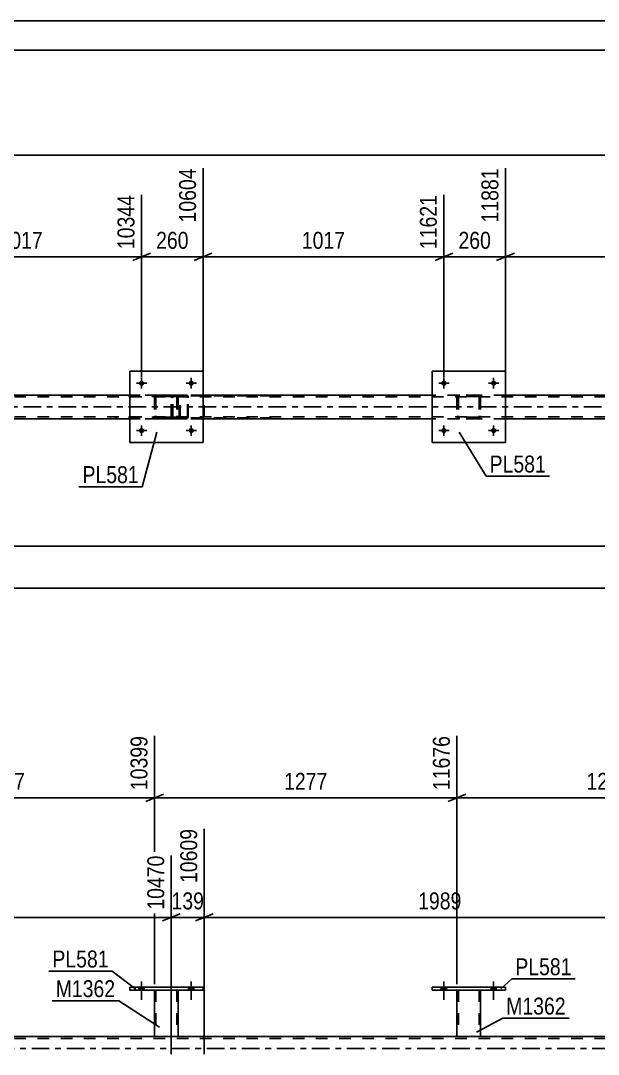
# Model space of a CAD drawing. Header units: millimetres. Extents: x -86 to 755, y -421 to 173.
# Drawn here: x 384.4 to 482, y -1 to 173.5 of the extents above; entities that cross this region are included whole.
import ezdxf

# ---------------------------------------------------------------- set-up
doc = ezdxf.new("R2010")
doc.units = ezdxf.units.MM
doc.linetypes.add('DXK_LINE_DOT2', pattern=[3.9198, 1.9599, -1.9599])
doc.linetypes.add('DXK_LINE_DOT3', pattern=[5.9187, 2.979, -0.9799, 0.9799, -0.9799])
doc.styles.add('Arial Narrow', font='ARIALN.TTF', dxfattribs={"height": 0.2})

# ---------------------------------------------------------------- blocks, each defined once
blk = doc.blocks.new('Unknown-814409347-1133')
at = {"color": 5, "linetype": 'Continuous'}
for p, q in [((754.89, 173.48), (-86.11, 173.48)), ((749.89, 168.48), (-81.11, 168.48))]:
    blk.add_line(p, q, dxfattribs=at)
blk = doc.blocks.new('Bolt-814409347-2435 - 2380')
at = {"linetype": 'Continuous'}
for points in [[(456.35, 112.29, -1), (455.47, 112.29, -1)], [(464.75, 112.29, -1), (463.87, 112.29, -1)]]:
    blk.add_hatch(color=1, dxfattribs=at).paths.add_polyline_path(points)
at = {"color": 1, "linetype": 'Continuous'}
for p, q in [((455.03, 112.29), (456.79, 112.29)), ((455.91, 113.17), (455.91, 111.41)), ((463.43, 112.29), (465.19, 112.29)), ((464.31, 113.17), (464.31, 111.41))]:
    blk.add_line(p, q, dxfattribs=at)
blk = doc.blocks.new('Bolt-814409347-2436 - 2380')
at = {"linetype": 'Continuous'}
for points in [[(456.35, 104.29, -1), (455.47, 104.29, -1)], [(464.75, 104.29, -1), (463.87, 104.29, -1)]]:
    blk.add_hatch(color=1, dxfattribs=at).paths.add_polyline_path(points)
at = {"color": 1, "linetype": 'Continuous'}
for p, q in [((455.91, 105.17), (455.91, 103.41)), ((464.31, 105.17), (464.31, 103.41)), ((455.03, 104.29), (456.79, 104.29)), ((463.43, 104.29), (465.19, 104.29))]:
    blk.add_line(p, q, dxfattribs=at)
blk = doc.blocks.new('Bolt-814409347-2437 - 2380')
at = {"linetype": 'Continuous'}
for points in [[(405.27, 112.29, -1), (404.39, 112.29, -1)], [(413.67, 112.29, -1), (412.79, 112.29, -1)]]:
    blk.add_hatch(color=1, dxfattribs=at).paths.add_polyline_path(points)
at = {"color": 1, "linetype": 'Continuous'}
for p, q in [((403.95, 112.29), (405.71, 112.29)), ((404.83, 113.17), (404.83, 111.41)), ((412.35, 112.29), (414.11, 112.29)), ((413.23, 113.17), (413.23, 111.41))]:
    blk.add_line(p, q, dxfattribs=at)
blk = doc.blocks.new('Bolt-814409347-2438 - 2380')
at = {"linetype": 'Continuous'}
for points in [[(405.27, 104.29, -1), (404.39, 104.29, -1)], [(413.67, 104.29, -1), (412.79, 104.29, -1)]]:
    blk.add_hatch(color=1, dxfattribs=at).paths.add_polyline_path(points)
at = {"color": 1, "linetype": 'Continuous'}
for p, q in [((404.83, 105.17), (404.83, 103.41)), ((413.23, 105.17), (413.23, 103.41)), ((403.95, 104.29), (405.71, 104.29)), ((412.35, 104.29), (414.11, 104.29))]:
    blk.add_line(p, q, dxfattribs=at)
blk = doc.blocks.new('Part-814409347-2474 - 2380')
at = {"color": 2, "linetype": 'Continuous'}
for p, q in [((466.31, 114.29), (453.91, 114.29)), ((453.91, 114.29), (453.91, 102.29)), ((466.31, 102.29), (466.31, 114.29)), ((453.91, 102.29), (466.31, 102.29))]:
    blk.add_line(p, q, dxfattribs=at)
blk = doc.blocks.new('Part-814409347-2475 - 2380')
at = {"color": 7, "linetype": 'DXK_LINE_DOT2'}
for p, q in [((458.11, 109.81), (458.15, 110)), ((458.15, 110), (458.11, 109.81)), ((458.37, 109.91), (458.42, 109.98)), ((458.41, 110.26), (458.59, 110.29)), ((458.59, 110.29), (458.41, 110.26)), ((458.42, 109.98), (458.5, 110.04)), ((458.5, 110.04), (458.59, 110.05)), ((461.63, 110.29), (458.59, 110.29)), ((461.63, 110.05), (458.59, 110.05)), ((461.63, 110.29), (461.81, 110.26)), ((461.81, 110.26), (461.63, 110.29)), ((461.63, 110.05), (461.72, 110.04)), ((461.72, 110.04), (461.8, 109.98)), ((461.8, 109.98), (461.85, 109.91)), ((462.07, 110), (462.11, 109.81)), ((462.11, 109.81), (462.07, 110)), ((458.11, 109.81), (458.11, 106.77)), ((458.35, 109.81), (458.37, 109.91)), ((458.35, 109.81), (458.35, 106.77)), ((461.85, 109.91), (461.87, 109.81)), ((461.87, 109.81), (461.87, 106.77)), ((462.11, 109.81), (462.11, 106.77)), ((458.15, 106.59), (458.11, 106.77)), ((458.11, 106.77), (458.15, 106.59)), ((458.37, 106.68), (458.35, 106.77)), ((458.42, 106.6), (458.37, 106.68)), ((458.5, 106.55), (458.42, 106.6)), ((458.59, 106.53), (458.5, 106.55)), ((461.63, 106.53), (458.59, 106.53)), ((461.72, 106.55), (461.63, 106.53)), ((461.8, 106.6), (461.72, 106.55)), ((461.85, 106.68), (461.8, 106.6)), ((461.87, 106.77), (461.85, 106.68)), ((462.11, 106.77), (462.07, 106.59)), ((462.07, 106.59), (462.11, 106.77)), ((458.59, 106.29), (458.41, 106.33)), ((458.41, 106.33), (458.59, 106.29)), ((461.63, 106.29), (458.59, 106.29)), ((461.81, 106.33), (461.63, 106.29)), ((461.63, 106.29), (461.81, 106.33))]:
    blk.add_line(p, q, dxfattribs=at)
at = {"color": 7, "linetype": 'DXK_LINE_DOT3'}
blk.add_line((460.11, 108.29), (460.11, 108.29), dxfattribs=at)
at = {"color": 7, "linetype": 'DXK_LINE_DOT2'}
for centre, start, end in [((458.59, 109.81), 112.5, 157.5), ((458.59, 109.81), 112.5, 157.5), ((461.63, 109.81), 22.5, 67.5), ((461.63, 109.81), 22.5, 67.5), ((458.59, 106.77), 202.5, 247.5), ((458.59, 106.77), 202.5, 247.5), ((461.63, 106.77), 292.5, 337.5), ((461.63, 106.77), 292.5, 337.5)]:
    blk.add_arc(centre, 0.48, start, end, dxfattribs=at)
blk = doc.blocks.new('Part-814409347-2480 - 2380')
at = {"color": 2, "linetype": 'Continuous'}
for p, q in [((415.23, 114.29), (402.83, 114.29)), ((402.83, 114.29), (402.83, 102.29)), ((415.23, 102.29), (415.23, 114.29)), ((402.83, 102.29), (415.23, 102.29))]:
    blk.add_line(p, q, dxfattribs=at)
blk = doc.blocks.new('Part-814409347-2481 - 2380')
at = {"color": 7, "linetype": 'DXK_LINE_DOT2'}
for p, q in [((407.03, 109.81), (407.07, 110)), ((407.07, 110), (407.03, 109.81)), ((407.29, 109.91), (407.34, 109.98)), ((407.33, 110.26), (407.51, 110.29)), ((407.51, 110.29), (407.33, 110.26)), ((407.34, 109.98), (407.42, 110.04)), ((407.42, 110.04), (407.51, 110.05)), ((410.55, 110.29), (407.51, 110.29)), ((410.55, 110.05), (407.51, 110.05)), ((410.55, 110.29), (410.73, 110.26)), ((410.73, 110.26), (410.55, 110.29)), ((410.55, 110.05), (410.64, 110.04)), ((410.64, 110.04), (410.72, 109.98)), ((410.72, 109.98), (410.77, 109.91)), ((410.99, 110), (411.03, 109.81)), ((411.03, 109.81), (410.99, 110)), ((407.03, 109.81), (407.03, 106.77)), ((407.27, 109.81), (407.29, 109.91)), ((407.27, 109.81), (407.27, 106.77)), ((410.77, 109.91), (410.79, 109.81)), ((410.79, 109.81), (410.79, 106.77)), ((411.03, 109.81), (411.03, 106.77)), ((407.07, 106.59), (407.03, 106.77)), ((407.03, 106.77), (407.07, 106.59)), ((407.29, 106.68), (407.27, 106.77)), ((407.34, 106.6), (407.29, 106.68)), ((407.42, 106.55), (407.34, 106.6)), ((407.51, 106.53), (407.42, 106.55)), ((410.55, 106.53), (407.51, 106.53)), ((410.64, 106.55), (410.55, 106.53)), ((410.72, 106.6), (410.64, 106.55)), ((410.77, 106.68), (410.72, 106.6)), ((410.79, 106.77), (410.77, 106.68)), ((411.03, 106.77), (410.99, 106.59)), ((410.99, 106.59), (411.03, 106.77)), ((407.51, 106.29), (407.33, 106.33)), ((407.33, 106.33), (407.51, 106.29)), ((410.55, 106.29), (407.51, 106.29)), ((410.73, 106.33), (410.55, 106.29)), ((410.55, 106.29), (410.73, 106.33))]:
    blk.add_line(p, q, dxfattribs=at)
at = {"color": 7, "linetype": 'DXK_LINE_DOT3'}
blk.add_line((409.03, 108.29), (409.03, 108.29), dxfattribs=at)
at = {"color": 7, "linetype": 'DXK_LINE_DOT2'}
for centre, start, end in [((407.51, 109.81), 112.5, 157.5), ((407.51, 109.81), 112.5, 157.5), ((410.55, 109.81), 22.5, 67.5), ((410.55, 109.81), 22.5, 67.5), ((407.51, 106.77), 202.5, 247.5), ((407.51, 106.77), 202.5, 247.5), ((410.55, 106.77), 292.5, 337.5), ((410.55, 106.77), 292.5, 337.5)]:
    blk.add_arc(centre, 0.48, start, end, dxfattribs=at)
blk = doc.blocks.new('Part-814409347-2552 - 2380')
at = {"color": 7, "linetype": 'DXK_LINE_DOT2'}
for p, q in [((640.09, 109.97), (35.67, 109.97)), ((415.23, 110.29), (402.83, 110.29)), ((466.31, 110.29), (453.91, 110.29)), ((640.09, 106.61), (35.67, 106.61)), ((415.23, 106.29), (402.83, 106.29)), ((466.31, 106.29), (453.91, 106.29))]:
    blk.add_line(p, q, dxfattribs=at)
at = {"color": 2, "linetype": 'Continuous'}
for p, q in [((402.83, 110.29), (364.15, 110.29)), ((453.91, 110.29), (415.23, 110.29)), ((504.99, 110.29), (466.31, 110.29)), ((402.83, 106.29), (364.15, 106.29)), ((453.91, 106.29), (415.23, 106.29)), ((504.99, 106.29), (466.31, 106.29))]:
    blk.add_line(p, q, dxfattribs=at)
at = {"color": 7, "linetype": 'DXK_LINE_DOT3'}
blk.add_line((35.67, 108.29), (640.09, 108.29), dxfattribs=at)
blk = doc.blocks.new('Part-814409347-2562 - 2380')
at = {"color": 7, "linetype": 'DXK_LINE_DOT2'}
for p, q in [((411.2, 110.1), (411.18, 109.97)), ((411.18, 106.61), (411.18, 109.97)), ((411.35, 109.97), (411.36, 110.03)), ((411.35, 106.61), (411.35, 109.97)), ((411.36, 110.03), (411.4, 110.09)), ((411.52, 110.29), (411.39, 110.27)), ((411.4, 110.09), (411.45, 110.12)), ((411.45, 110.12), (411.52, 110.13)), ((426.85, 110.29), (411.52, 110.29)), ((426.85, 110.13), (411.52, 110.13)), ((415.22, 110.27), (415.09, 110.29)), ((415.09, 110.13), (415.16, 110.12)), ((415.16, 110.12), (415.21, 110.09)), ((415.21, 110.09), (415.25, 110.03)), ((415.25, 110.03), (415.26, 109.97)), ((415.26, 106.61), (415.26, 109.97)), ((415.43, 109.97), (415.41, 110.1)), ((415.43, 106.61), (415.43, 109.97)), ((411.18, 106.61), (411.2, 106.49)), ((411.36, 106.55), (411.35, 106.61)), ((411.4, 106.5), (411.36, 106.55)), ((411.45, 106.47), (411.4, 106.5)), ((411.52, 106.45), (411.45, 106.47)), ((426.85, 106.45), (411.52, 106.45)), ((415.16, 106.47), (415.09, 106.45)), ((415.21, 106.5), (415.16, 106.47)), ((415.25, 106.55), (415.21, 106.5)), ((415.26, 106.61), (415.25, 106.55)), ((415.41, 106.49), (415.43, 106.61)), ((411.39, 106.32), (411.52, 106.29)), ((426.85, 106.29), (411.52, 106.29)), ((415.09, 106.29), (415.22, 106.32))]:
    blk.add_line(p, q, dxfattribs=at)
for centre, start, end in [((411.5, 109.96), 110.7583, 155.68), ((415.11, 109.96), 24.32, 69.2417), ((411.5, 106.63), 204.32, 249.2417)]:
    blk.add_arc(centre, 0.331, start, end, dxfattribs=at)
blk = doc.blocks.new('Part-814409347-2594 - 2380')
at = {"color": 7, "linetype": 'DXK_LINE_DOT2'}
for p, q in [((412.45, 110.29), (400.3, 110.29)), ((412.45, 110.05), (400.3, 110.05)), ((409.89, 109.95), (409.86, 109.81)), ((409.9, 110), (409.89, 109.95)), ((410.13, 109.91), (410.18, 109.98)), ((410.36, 110.29), (410.17, 110.26)), ((410.18, 109.98), (410.26, 110.04)), ((410.26, 110.04), (410.36, 110.05)), ((411.18, 110.29), (411.18, 110.05)), ((412.56, 110.26), (412.45, 110.29)), ((412.45, 110.05), (412.5, 110.04)), ((412.5, 110.04), (412.55, 109.98)), ((412.55, 109.98), (412.58, 109.91)), ((412.64, 110.15), (412.56, 110.26)), ((412.7, 110), (412.64, 110.15)), ((412.72, 109.81), (412.7, 110)), ((409.86, 106.77), (409.86, 109.81)), ((410.11, 109.81), (410.13, 109.91)), ((410.11, 106.77), (410.11, 109.81)), ((412.58, 109.91), (412.59, 109.81)), ((412.59, 106.77), (412.59, 109.81)), ((412.72, 106.77), (412.72, 109.81)), ((412.45, 106.53), (400.3, 106.53)), ((409.86, 106.77), (409.9, 106.59)), ((410.13, 106.68), (410.11, 106.77)), ((410.18, 106.6), (410.13, 106.68)), ((410.26, 106.55), (410.18, 106.6)), ((410.36, 106.53), (410.26, 106.55)), ((411.18, 106.29), (411.18, 106.53)), ((412.5, 106.55), (412.45, 106.53)), ((412.55, 106.6), (412.5, 106.55)), ((412.58, 106.68), (412.55, 106.6)), ((412.56, 106.33), (412.64, 106.43)), ((412.59, 106.77), (412.58, 106.68)), ((412.64, 106.43), (412.7, 106.59)), ((412.7, 106.59), (412.72, 106.77)), ((412.45, 106.29), (400.3, 106.29)), ((410.17, 106.33), (410.36, 106.29)), ((412.45, 106.29), (412.56, 106.33))]:
    blk.add_line(p, q, dxfattribs=at)
for centre, start, end in [((410.35, 109.8), 111.1941, 156.1506), ((410.35, 106.79), 203.8494, 248.8059)]:
    blk.add_arc(centre, 0.492, start, end, dxfattribs=at)
blk = doc.blocks.new('Part-814409347-3523 - 3393')
at = {"color": 2, "linetype": 'Continuous'}
for p, q in [((458.11, 9.84), (458.11, 2)), ((462.11, 9.84), (462.11, 2)), ((458.11, 2), (462.11, 2))]:
    blk.add_line(p, q, dxfattribs=at)
at = {"color": 7, "linetype": 'DXK_LINE_DOT2'}
for p, q in [((458.11, 9.84), (462.11, 9.84)), ((458.11, 9.84), (458.11, 9.84)), ((458.11, 9.84), (458.11, 9.84)), ((458.35, 9.84), (458.35, 2)), ((461.87, 9.84), (461.87, 2)), ((462.11, 9.84), (462.11, 9.84)), ((462.11, 9.84), (462.11, 9.84)), ((461.81, 2), (461.85, 2)), ((461.81, 2), (461.85, 2)), ((461.85, 2), (461.87, 2)), ((461.85, 2), (461.87, 2))]:
    blk.add_line(p, q, dxfattribs=at)
blk = doc.blocks.new('Part-814409347-3528 - 3393')
at = {"color": 2, "linetype": 'Continuous'}
for p, q in [((402.83, 10.32), (402.83, 9.84)), ((415.23, 10.32), (402.83, 10.32)), ((402.83, 9.84), (415.23, 9.84)), ((415.23, 9.84), (415.23, 10.32))]:
    blk.add_line(p, q, dxfattribs=at)
blk = doc.blocks.new('Bolt-814409347-3411 - 3393')
at = {"linetype": 'Continuous'}
for points in [[(455.47, 9.84), (456.35, 9.84), (456.35, 10.32), (455.47, 10.32)], [(463.87, 9.84), (464.75, 9.84), (464.75, 10.32), (463.87, 10.32)]]:
    blk.add_hatch(color=1, dxfattribs=at).paths.add_polyline_path(points)
at = {"color": 1, "linetype": 'Continuous'}
for p, q in [((455.91, 11.32), (455.91, 8.2)), ((464.31, 11.32), (464.31, 8.2)), ((455.47, 10.32), (455.47, 9.84)), ((456.35, 10.32), (456.35, 9.84)), ((463.87, 10.32), (463.87, 9.84)), ((464.75, 10.32), (464.75, 9.84))]:
    blk.add_line(p, q, dxfattribs=at)
blk = doc.blocks.new('Bolt-814409347-3412 - 3393')
at = {"linetype": 'Continuous'}
for points in [[(455.47, 9.84), (456.35, 9.84), (456.35, 10.32), (455.47, 10.32)], [(463.87, 9.84), (464.75, 9.84), (464.75, 10.32), (463.87, 10.32)]]:
    blk.add_hatch(color=1, dxfattribs=at).paths.add_polyline_path(points)
at = {"color": 1, "linetype": 'Continuous'}
for p, q in [((455.91, 11.32), (455.91, 8.2)), ((464.31, 11.32), (464.31, 8.2)), ((455.47, 10.32), (455.47, 9.84)), ((456.35, 10.32), (456.35, 9.84)), ((463.87, 10.32), (463.87, 9.84)), ((464.75, 10.32), (464.75, 9.84))]:
    blk.add_line(p, q, dxfattribs=at)
blk = doc.blocks.new('Bolt-814409347-3413 - 3393')
at = {"linetype": 'Continuous'}
for points in [[(404.39, 9.84), (405.27, 9.84), (405.27, 10.32), (404.39, 10.32)], [(412.79, 9.84), (413.67, 9.84), (413.67, 10.32), (412.79, 10.32)]]:
    blk.add_hatch(color=1, dxfattribs=at).paths.add_polyline_path(points)
at = {"color": 1, "linetype": 'Continuous'}
for p, q in [((404.83, 11.32), (404.83, 8.2)), ((413.23, 11.32), (413.23, 8.2)), ((404.39, 10.32), (404.39, 9.84)), ((405.27, 10.32), (405.27, 9.84)), ((412.79, 10.32), (412.79, 9.84)), ((413.67, 10.32), (413.67, 9.84))]:
    blk.add_line(p, q, dxfattribs=at)
blk = doc.blocks.new('Bolt-814409347-3414 - 3393')
at = {"linetype": 'Continuous'}
for points in [[(404.39, 9.84), (405.27, 9.84), (405.27, 10.32), (404.39, 10.32)], [(412.79, 9.84), (413.67, 9.84), (413.67, 10.32), (412.79, 10.32)]]:
    blk.add_hatch(color=1, dxfattribs=at).paths.add_polyline_path(points)
at = {"color": 1, "linetype": 'Continuous'}
for p, q in [((404.83, 11.32), (404.83, 8.2)), ((413.23, 11.32), (413.23, 8.2)), ((404.39, 10.32), (404.39, 9.84)), ((405.27, 10.32), (405.27, 9.84)), ((412.79, 10.32), (412.79, 9.84)), ((413.67, 10.32), (413.67, 9.84))]:
    blk.add_line(p, q, dxfattribs=at)
blk = doc.blocks.new('Part-814409347-3518 - 3393')
at = {"color": 2, "linetype": 'Continuous'}
for p, q in [((453.91, 10.32), (453.91, 9.84)), ((466.31, 10.32), (453.91, 10.32)), ((453.91, 9.84), (466.31, 9.84)), ((466.31, 9.84), (466.31, 10.32))]:
    blk.add_line(p, q, dxfattribs=at)
blk = doc.blocks.new('Part-814409347-3533 - 3393')
at = {"color": 2, "linetype": 'Continuous'}
for p, q in [((407.03, 9.84), (407.03, 2)), ((411.03, 9.84), (411.03, 2)), ((407.03, 2), (411.03, 2))]:
    blk.add_line(p, q, dxfattribs=at)
at = {"color": 7, "linetype": 'DXK_LINE_DOT2'}
for p, q in [((407.03, 9.84), (411.03, 9.84)), ((407.03, 9.84), (407.03, 9.84)), ((407.03, 9.84), (407.03, 9.84)), ((407.27, 9.84), (407.27, 2)), ((410.79, 9.84), (410.79, 2)), ((411.03, 9.84), (411.03, 9.84)), ((411.03, 9.84), (411.03, 9.84)), ((410.73, 2), (410.77, 2)), ((410.73, 2), (410.77, 2)), ((410.77, 2), (410.79, 2)), ((410.77, 2), (410.79, 2))]:
    blk.add_line(p, q, dxfattribs=at)
blk = doc.blocks.new('Part-814409347-3695 - 3393')
at = {"color": 2, "linetype": 'Continuous'}
for p, q in [((407.03, 2), (359.95, 2)), ((458.11, 2), (411.03, 2)), ((509.19, 2), (462.11, 2))]:
    blk.add_line(p, q, dxfattribs=at)
at = {"color": 7, "linetype": 'DXK_LINE_DOT2'}
for p, q in [((411.03, 2), (407.03, 2)), ((462.11, 2), (458.11, 2)), ((640.09, 1.68), (25.23, 1.68))]:
    blk.add_line(p, q, dxfattribs=at)
at = {"color": 7, "linetype": 'DXK_LINE_DOT3'}
blk.add_line((25.23, 0), (640.09, 0), dxfattribs=at)
blk = doc.blocks.new('StraightDimension-814409347-3189 - 2380')
at = {"color": 7, "linetype": 'Continuous'}
blk.add_line((10.44, 77.69), (640.09, 77.69), dxfattribs=at)
blk = doc.blocks.new('StraightDimension-814409347-2684 - 2380')
at = {"color": 7, "linetype": 'Continuous'}
for p, q in [((466.31, 111.29), (466.31, 148.56)), ((506.99, 113.29), (506.99, 144.06)), ((467.81, 134.22), (464.81, 133.02)), ((466.31, 133.62), (506.99, 133.62)), ((505.49, 133.02), (508.49, 134.22))]:
    blk.add_line(p, q, dxfattribs=at)
at = {"color": 0, "linetype": 'Continuous'}
blk.add_wipeout([(506.39, 144.66), (502.19, 144.66), (502.19, 134.32), (506.39, 134.32)], dxfattribs=at)
at = {"color": 0}
blk.add_wipeout([(490.91, 134.37), (490.91, 138.57), (482.39, 138.57), (482.39, 134.37)], dxfattribs=at)
at = {"color": 3, "linetype": 'Continuous', "style": 'Arial Narrow'}
blk.add_text('12898', height=2.863, rotation=90.0002, dxfattribs=at).set_placement((505.79, 134.92))
at = {"color": 3, "style": 'Arial Narrow'}
blk.add_text('1017', height=2.863, dxfattribs=at).set_placement((482.99, 134.97))
blk = doc.blocks.new('StraightDimension-814409347-2685 - 2380')
at = {"color": 7, "linetype": 'Continuous'}
for p, q in [((466.31, 111.29), (466.31, 148.56)), ((455.91, 113.29), (455.91, 144.06)), ((454.41, 133.02), (457.41, 134.22)), ((455.91, 133.62), (466.31, 133.62)), ((467.81, 134.22), (464.81, 133.02))]:
    blk.add_line(p, q, dxfattribs=at)
at = {"color": 0}
blk.add_wipeout([(464.45, 134.37), (464.45, 138.57), (457.77, 138.57), (457.77, 134.37)], dxfattribs=at)
at = {"color": 3, "style": 'Arial Narrow'}
blk.add_text('260', height=2.863, dxfattribs=at).set_placement((458.37, 134.97))
at = {"color": 0, "linetype": 'Continuous'}
blk.add_wipeout([(465.71, 149.16), (461.51, 149.16), (461.51, 138.82), (465.71, 138.82)], dxfattribs=at)
at = {"color": 3, "linetype": 'Continuous', "style": 'Arial Narrow'}
blk.add_text('11881', height=2.863, rotation=90.0002, dxfattribs=at).set_placement((465.11, 139.42))
blk = doc.blocks.new('StraightDimension-814409347-2686 - 2380')
at = {"color": 7, "linetype": 'Continuous'}
for p, q in [((415.23, 111.29), (415.23, 148.56)), ((455.91, 113.29), (455.91, 144.06)), ((416.73, 134.22), (413.73, 133.02)), ((415.23, 133.62), (455.91, 133.62)), ((454.41, 133.02), (457.41, 134.22))]:
    blk.add_line(p, q, dxfattribs=at)
at = {"color": 0, "linetype": 'Continuous'}
blk.add_wipeout([(455.31, 144.66), (451.11, 144.66), (451.11, 134.32), (455.31, 134.32)], dxfattribs=at)
at = {"color": 0}
blk.add_wipeout([(439.83, 134.37), (439.83, 138.57), (431.31, 138.57), (431.31, 134.37)], dxfattribs=at)
at = {"color": 3, "linetype": 'Continuous', "style": 'Arial Narrow'}
blk.add_text('11621', height=2.863, rotation=90.0002, dxfattribs=at).set_placement((454.71, 134.92))
at = {"color": 3, "style": 'Arial Narrow'}
blk.add_text('1017', height=2.863, dxfattribs=at).set_placement((431.91, 134.97))
blk = doc.blocks.new('StraightDimension-814409347-2687 - 2380')
at = {"color": 7, "linetype": 'Continuous'}
for p, q in [((415.23, 111.29), (415.23, 148.56)), ((404.83, 113.29), (404.83, 144.06)), ((403.33, 133.02), (406.33, 134.22)), ((404.83, 133.62), (415.23, 133.62)), ((416.73, 134.22), (413.73, 133.02))]:
    blk.add_line(p, q, dxfattribs=at)
at = {"color": 0}
blk.add_wipeout([(413.37, 134.37), (413.37, 138.57), (406.69, 138.57), (406.69, 134.37)], dxfattribs=at)
at = {"color": 3, "style": 'Arial Narrow'}
blk.add_text('260', height=2.863, dxfattribs=at).set_placement((407.29, 134.97))
at = {"color": 0, "linetype": 'Continuous'}
blk.add_wipeout([(414.63, 149.16), (410.43, 149.16), (410.43, 138.82), (414.63, 138.82)], dxfattribs=at)
at = {"color": 3, "linetype": 'Continuous', "style": 'Arial Narrow'}
blk.add_text('10604', height=2.863, rotation=90.0002, dxfattribs=at).set_placement((414.03, 139.42))
blk = doc.blocks.new('StraightDimension-814409347-2688 - 2380')
at = {"color": 7, "linetype": 'Continuous'}
for p, q in [((364.15, 111.29), (364.15, 146.74)), ((404.83, 113.29), (404.83, 144.06)), ((365.65, 134.22), (362.65, 133.02)), ((364.15, 133.62), (404.83, 133.62)), ((403.33, 133.02), (406.33, 134.22))]:
    blk.add_line(p, q, dxfattribs=at)
at = {"color": 0, "linetype": 'Continuous'}
blk.add_wipeout([(404.23, 144.66), (400.03, 144.66), (400.03, 134.32), (404.23, 134.32)], dxfattribs=at)
at = {"color": 0}
blk.add_wipeout([(388.75, 134.37), (388.75, 138.57), (380.23, 138.57), (380.23, 134.37)], dxfattribs=at)
at = {"color": 3, "linetype": 'Continuous', "style": 'Arial Narrow'}
blk.add_text('10344', height=2.863, rotation=90.0002, dxfattribs=at).set_placement((403.63, 134.92))
at = {"color": 3, "style": 'Arial Narrow'}
blk.add_text('1017', height=2.863, dxfattribs=at).set_placement((380.83, 134.97))
blk = doc.blocks.new('StraightDimension-814409347-3305 - 2380')
at = {"color": 7, "linetype": 'Continuous'}
blk.add_line((9.8, 150.79), (640.73, 150.79), dxfattribs=at)
blk = doc.blocks.new('StraightDimension-814409347-3328 - 2380')
at = {"color": 7, "linetype": 'Continuous'}
blk.add_line((74.61, 84.79), (640.09, 84.79), dxfattribs=at)
blk = doc.blocks.new('StraightDimension-814409347-4432 - 3393')
at = {"color": 7, "linetype": 'Continuous'}
for p, q in [((415.43, -1), (415.43, 37.06)), ((409.86, -1), (409.86, 32.56)), ((408.36, 21.52), (411.36, 22.72)), ((416.93, 22.72), (413.93, 21.52)), ((409.86, 22.12), (415.43, 22.12))]:
    blk.add_line(p, q, dxfattribs=at)
at = {"color": 0}
blk.add_wipeout([(415.99, 22.87), (415.99, 27.07), (409.3, 27.07), (409.3, 22.87)], dxfattribs=at)
at = {"color": 3, "style": 'Arial Narrow'}
blk.add_text('139', height=2.863, dxfattribs=at).set_placement((409.9, 23.47))
at = {"color": 0, "linetype": 'Continuous'}
blk.add_wipeout([(414.83, 37.66), (410.63, 37.66), (410.63, 27.32), (414.83, 27.32)], dxfattribs=at)
at = {"color": 3, "linetype": 'Continuous', "style": 'Arial Narrow'}
blk.add_text('10609', height=2.863, rotation=90.0002, dxfattribs=at).set_placement((414.23, 27.92))
blk = doc.blocks.new('StraightDimension-814409347-4408 - 3393')
at = {"color": 7, "linetype": 'Continuous'}
for p, q in [((415.43, -1), (415.43, 37.06)), ((494.99, -1), (494.99, 32.56)), ((416.93, 22.72), (413.93, 21.52)), ((493.49, 21.52), (496.49, 22.72)), ((415.43, 22.12), (494.99, 22.12))]:
    blk.add_line(p, q, dxfattribs=at)
at = {"color": 0, "linetype": 'Continuous'}
blk.add_wipeout([(494.39, 33.16), (490.19, 33.16), (490.19, 22.82), (494.39, 22.82)], dxfattribs=at)
at = {"color": 0}
blk.add_wipeout([(459.47, 22.87), (459.47, 27.07), (450.96, 27.07), (450.96, 22.87)], dxfattribs=at)
at = {"color": 3, "linetype": 'Continuous', "style": 'Arial Narrow'}
blk.add_text('12598', height=2.863, rotation=90.0002, dxfattribs=at).set_placement((493.79, 23.42))
at = {"color": 3, "style": 'Arial Narrow'}
blk.add_text('1989', height=2.863, dxfattribs=at).set_placement((451.56, 23.47))
blk = doc.blocks.new('StraightDimension-814409347-4070 - 3393')
at = {"color": 7, "linetype": 'Continuous'}
for p, q in [((458.11, 10.84), (458.11, 52.74)), ((509.19, 10.84), (509.19, 52.74)), ((459.61, 42.9), (456.61, 41.7)), ((458.11, 42.3), (509.19, 42.3)), ((507.69, 41.7), (510.69, 42.9))]:
    blk.add_line(p, q, dxfattribs=at)
at = {"color": 0, "linetype": 'Continuous'}
blk.add_wipeout([(508.59, 53.34), (504.39, 53.34), (504.39, 43), (508.59, 43)], dxfattribs=at)
at = {"color": 0}
blk.add_wipeout([(487.91, 43.05), (487.91, 47.25), (479.39, 47.25), (479.39, 43.05)], dxfattribs=at)
at = {"color": 3, "linetype": 'Continuous', "style": 'Arial Narrow'}
blk.add_text('12953', height=2.863, rotation=90.0002, dxfattribs=at).set_placement((507.99, 43.6))
at = {"color": 3, "style": 'Arial Narrow'}
blk.add_text('1277', height=2.863, dxfattribs=at).set_placement((479.99, 43.65))
blk = doc.blocks.new('StraightDimension-814409347-4071 - 3393')
at = {"color": 7, "linetype": 'Continuous'}
for p, q in [((407.03, 10.84), (407.03, 52.74)), ((458.11, 10.84), (458.11, 52.74)), ((408.53, 42.9), (405.53, 41.7)), ((407.03, 42.3), (458.11, 42.3)), ((456.61, 41.7), (459.61, 42.9))]:
    blk.add_line(p, q, dxfattribs=at)
at = {"color": 0, "linetype": 'Continuous'}
blk.add_wipeout([(457.51, 53.34), (453.31, 53.34), (453.31, 43), (457.51, 43)], dxfattribs=at)
at = {"color": 0}
blk.add_wipeout([(436.83, 43.05), (436.83, 47.25), (428.31, 47.25), (428.31, 43.05)], dxfattribs=at)
at = {"color": 3, "linetype": 'Continuous', "style": 'Arial Narrow'}
blk.add_text('11676', height=2.863, rotation=90.0002, dxfattribs=at).set_placement((456.91, 43.6))
at = {"color": 3, "style": 'Arial Narrow'}
blk.add_text('1277', height=2.863, dxfattribs=at).set_placement((428.91, 43.65))
blk = doc.blocks.new('StraightDimension-814409347-4072 - 3393')
at = {"color": 7, "linetype": 'Continuous'}
for p, q in [((407.03, 10.84), (407.03, 52.74)), ((355.95, 10.84), (355.95, 50.91)), ((357.45, 42.9), (354.45, 41.7)), ((355.95, 42.3), (407.03, 42.3)), ((405.53, 41.7), (408.53, 42.9))]:
    blk.add_line(p, q, dxfattribs=at)
at = {"color": 0, "linetype": 'Continuous'}
blk.add_wipeout([(406.43, 53.34), (402.23, 53.34), (402.23, 43), (406.43, 43)], dxfattribs=at)
at = {"color": 0}
blk.add_wipeout([(385.75, 43.05), (385.75, 47.25), (377.23, 47.25), (377.23, 43.05)], dxfattribs=at)
at = {"color": 3, "linetype": 'Continuous', "style": 'Arial Narrow'}
blk.add_text('10399', height=2.863, rotation=90.0002, dxfattribs=at).set_placement((405.83, 43.6))
at = {"color": 3, "style": 'Arial Narrow'}
blk.add_text('1277', height=2.863, dxfattribs=at).set_placement((377.83, 43.65))
blk = doc.blocks.new('StraightDimension-814409347-4456 - 3393')
at = {"color": 7, "linetype": 'Continuous'}
for p, q in [((330.3, -1), (330.3, 35.23)), ((409.86, -1), (409.86, 32.56)), ((331.8, 22.72), (328.8, 21.52)), ((408.36, 21.52), (411.36, 22.72)), ((330.3, 22.12), (409.86, 22.12))]:
    blk.add_line(p, q, dxfattribs=at)
at = {"color": 0, "linetype": 'Continuous'}
blk.add_wipeout([(409.26, 33.16), (405.06, 33.16), (405.06, 22.82), (409.26, 22.82)], dxfattribs=at)
at = {"color": 0}
blk.add_wipeout([(374.33, 22.87), (374.33, 27.07), (365.82, 27.07), (365.82, 22.87)], dxfattribs=at)
at = {"color": 3, "linetype": 'Continuous', "style": 'Arial Narrow'}
blk.add_text('10470', height=2.863, rotation=90.0002, dxfattribs=at).set_placement((408.66, 23.42))
at = {"color": 3, "style": 'Arial Narrow'}
blk.add_text('1989', height=2.863, dxfattribs=at).set_placement((366.42, 23.47))
blk = doc.blocks.new('Mark-814409347-2470 - 2380')
at = {"color": 0}
blk.add_wipeout([(473.14, 97.21), (473.14, 100.21), (463.64, 100.21), (463.64, 97.21)], dxfattribs=at)
blk.add_wipeout([(473.14, 97.21), (473.14, 100.21), (463.64, 100.21), (463.64, 97.21)], dxfattribs=at)
at = {"color": 30, "linetype": 'Continuous'}
for p, q in [((458.51, 104.01), (463.04, 96.61)), ((463.04, 96.61), (473.74, 96.61))]:
    blk.add_line(p, q, dxfattribs=at)
at = {"color": 3, "style": 'Arial Narrow'}
blk.add_text('PL581', height=2.863, dxfattribs=at).set_placement((463.64, 97.21))
blk = doc.blocks.new('Mark-814409347-2476 - 2380')
at = {"color": 0}
blk.add_wipeout([(404.36, 95.42), (404.36, 98.42), (394.86, 98.42), (394.86, 95.42)], dxfattribs=at)
blk.add_wipeout([(404.36, 95.42), (404.36, 98.42), (394.86, 98.42), (394.86, 95.42)], dxfattribs=at)
at = {"color": 30, "linetype": 'Continuous'}
for p in [(407.43, 104.01), (394.26, 94.82)]:
    blk.add_line(p, (404.96, 94.82), dxfattribs=at)
at = {"color": 3, "style": 'Arial Narrow'}
blk.add_text('PL581', height=2.863, dxfattribs=at).set_placement((394.86, 95.42))
blk = doc.blocks.new('Mark-814409347-3524 - 3393')
at = {"color": 0}
blk.add_wipeout([(399.27, 13.66), (399.27, 16.66), (389.77, 16.66), (389.77, 13.66)], dxfattribs=at)
blk.add_wipeout([(399.27, 13.66), (399.27, 16.66), (389.77, 16.66), (389.77, 13.66)], dxfattribs=at)
at = {"color": 30, "linetype": 'Continuous'}
for p in [(389.17, 13.06), (403.87, 9.99)]:
    blk.add_line(p, (399.87, 13.06), dxfattribs=at)
at = {"color": 3, "style": 'Arial Narrow'}
blk.add_text('PL581', height=2.863, dxfattribs=at).set_placement((389.77, 13.66))
blk = doc.blocks.new('Mark-814409347-3514 - 3393')
at = {"color": 0}
blk.add_wipeout([(477.48, 12.35), (477.48, 15.35), (467.98, 15.35), (467.98, 12.35)], dxfattribs=at)
blk.add_wipeout([(477.48, 12.35), (477.48, 15.35), (467.98, 15.35), (467.98, 12.35)], dxfattribs=at)
at = {"color": 30, "linetype": 'Continuous'}
for p, q in [((465.52, 10.04), (467.38, 11.75)), ((467.38, 11.75), (478.08, 11.75))]:
    blk.add_line(p, q, dxfattribs=at)
at = {"color": 3, "style": 'Arial Narrow'}
blk.add_text('PL581', height=2.863, dxfattribs=at).set_placement((467.98, 12.35))
blk = doc.blocks.new('Mark-814409347-3519 - 3393')
at = {"color": 0}
blk.add_wipeout([(476.49, 5.71), (476.49, 8.71), (466.44, 8.71), (466.44, 5.71)], dxfattribs=at)
blk.add_wipeout([(476.49, 5.71), (476.49, 8.71), (466.44, 8.71), (466.44, 5.71)], dxfattribs=at)
at = {"color": 30, "linetype": 'Continuous'}
for p, q in [((461.44, 2.76), (465.84, 5.11)), ((465.84, 5.11), (477.09, 5.11))]:
    blk.add_line(p, q, dxfattribs=at)
at = {"color": 3, "style": 'Arial Narrow'}
blk.add_text('M1362', height=2.863, dxfattribs=at).set_placement((466.44, 5.71))
blk = doc.blocks.new('Mark-814409347-3529 - 3393')
at = {"color": 0}
blk.add_wipeout([(400.38, 8.65), (400.38, 11.65), (390.33, 11.65), (390.33, 8.65)], dxfattribs=at)
blk.add_wipeout([(400.38, 8.65), (400.38, 11.65), (390.33, 11.65), (390.33, 8.65)], dxfattribs=at)
at = {"color": 30, "linetype": 'Continuous'}
for p in [(389.73, 8.05), (407.84, 3.58)]:
    blk.add_line(p, (400.98, 8.05), dxfattribs=at)
at = {"color": 3, "style": 'Arial Narrow'}
blk.add_text('M1362', height=2.863, dxfattribs=at).set_placement((390.33, 8.65))

msp = doc.modelspace()

# ---------------------------------------------------------------- block references
for name in ['Unknown-814409347-1133', 'Part-814409347-2480 - 2380', 'Part-814409347-2474 - 2380', 'Part-814409347-2552 - 2380', 'Bolt-814409347-2437 - 2380', 'Bolt-814409347-2435 - 2380', 'Part-814409347-2594 - 2380', 'Part-814409347-2481 - 2380', 'Part-814409347-2562 - 2380', 'Part-814409347-2475 - 2380', 'Bolt-814409347-2438 - 2380', 'Bolt-814409347-2436 - 2380', 'Bolt-814409347-3413 - 3393', 'Bolt-814409347-3414 - 3393', 'Bolt-814409347-3411 - 3393', 'Bolt-814409347-3412 - 3393', 'Part-814409347-3528 - 3393', 'Part-814409347-3533 - 3393', 'Part-814409347-3518 - 3393', 'Part-814409347-3523 - 3393', 'Part-814409347-3695 - 3393']:
    msp.add_blockref(name, (0, 0))

# ---------------------------------------------------------------- next in the draw order: block references
for name in ['StraightDimension-814409347-2684 - 2380', 'StraightDimension-814409347-3189 - 2380', 'StraightDimension-814409347-4432 - 3393']:
    msp.add_blockref(name, (0, 0))

# ---------------------------------------------------------------- next in the draw order: block references
for name in ['StraightDimension-814409347-2685 - 2380', 'StraightDimension-814409347-3328 - 2380', 'StraightDimension-814409347-4408 - 3393']:
    msp.add_blockref(name, (0, 0))

# ---------------------------------------------------------------- next in the draw order: block references
for name in ['StraightDimension-814409347-2686 - 2380', 'Mark-814409347-2476 - 2380', 'Mark-814409347-2470 - 2380', 'StraightDimension-814409347-4070 - 3393', 'Mark-814409347-3519 - 3393']:
    msp.add_blockref(name, (0, 0))

# ---------------------------------------------------------------- next in the draw order: block references
for name in ['StraightDimension-814409347-2687 - 2380', 'StraightDimension-814409347-4071 - 3393', 'Mark-814409347-3514 - 3393']:
    msp.add_blockref(name, (0, 0))

# ---------------------------------------------------------------- next in the draw order: block references
for name in ['StraightDimension-814409347-2688 - 2380', 'StraightDimension-814409347-4072 - 3393']:
    msp.add_blockref(name, (0, 0))

# ---------------------------------------------------------------- next in the draw order: block references
for name in ['StraightDimension-814409347-3305 - 2380', 'StraightDimension-814409347-4456 - 3393']:
    msp.add_blockref(name, (0, 0))

# ---------------------------------------------------------------- next in the draw order: block references
msp.add_blockref('Mark-814409347-3524 - 3393', (0, 0))

# ---------------------------------------------------------------- next in the draw order: block references
msp.add_blockref('Mark-814409347-3529 - 3393', (0, 0))

doc.saveas('drawing.dxf')
